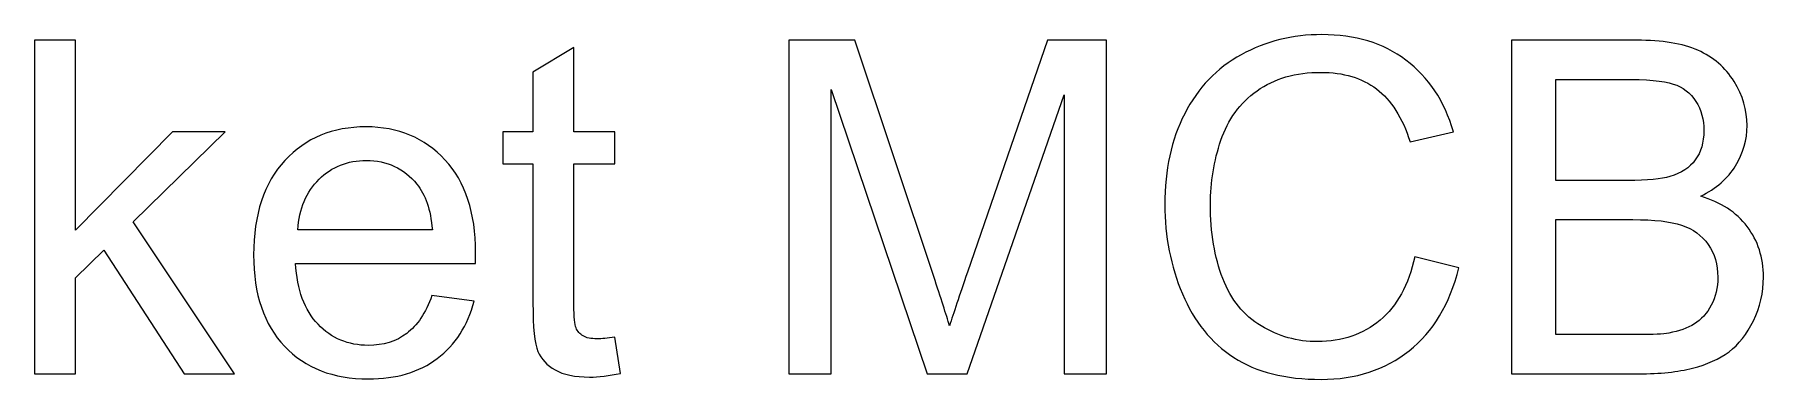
# Model space of a CAD drawing. Header units: centimetres. Extents: x -3.88 to 3.88, y -1.77 to 7.94.
# Drawn here: x -0.938 to 2.207, y 7.311 to 7.937 of the extents above; entities that cross this region are included whole.
import ezdxf

# ---------------------------------------------------------------- set-up
doc = ezdxf.new("R2010")
doc.units = ezdxf.units.CM
doc.header["$MEASUREMENT"] = 0
doc.layers.add('Visible', color=7, linetype='Continuous')

msp = doc.modelspace()

# ---------------------------------------------------------------- linework, layer by layer
at = {"layer": 'Visible', "color": 250}
for points, knots in [([(-0.93772, 7.32079), (-0.93772, 7.32079), (-0.93772, 7.92701), (-0.93772, 7.92701), (-0.93772, 7.92701), (-0.86321, 7.92701), (-0.86321, 7.92701), (-0.86321, 7.92701), (-0.86321, 7.58171), (-0.86321, 7.58171), (-0.86321, 7.58171), (-0.6871, 7.76021), (-0.6871, 7.76021), (-0.6871, 7.76021), (-0.59087, 7.76021), (-0.59087, 7.76021), (-0.59087, 7.76021), (-0.75851, 7.59695), (-0.75851, 7.59695), (-0.75851, 7.59695), (-0.57393, 7.32079), (-0.57393, 7.32079), (-0.57393, 7.32079), (-0.66565, 7.32079), (-0.66565, 7.32079), (-0.66565, 7.32079), (-0.81156, 7.5453), (-0.81156, 7.5453), (-0.81156, 7.5453), (-0.86321, 7.49506), (-0.86321, 7.49506), (-0.86321, 7.49506), (-0.86321, 7.32079), (-0.86321, 7.32079), (-0.86321, 7.32079), (-0.93772, 7.32079), (-0.93772, 7.32079)], [0, 0, 0, 0, 0.0833333, 0.0833333, 0.0833333, 0.1666667, 0.1666667, 0.1666667, 0.25, 0.25, 0.25, 0.3333333, 0.3333333, 0.3333333, 0.4166667, 0.4166667, 0.4166667, 0.5, 0.5, 0.5, 0.5833333, 0.5833333, 0.5833333, 0.6666667, 0.6666667, 0.6666667, 0.75, 0.75, 0.75, 0.8333333, 0.8333333, 0.8333333, 0.9166667, 0.9166667, 0.9166667, 1, 1, 1, 1]), ([(0.43431, 7.32079), (0.43431, 7.32079), (0.43431, 7.92701), (0.43431, 7.92701), (0.43431, 7.92701), (0.55454, 7.92701), (0.55454, 7.92701), (0.55454, 7.92701), (0.69791, 7.49789), (0.69791, 7.49789), (0.71117, 7.45795), (0.72077, 7.42803), (0.72683, 7.40814), (0.73375, 7.43015), (0.74461, 7.46261), (0.75929, 7.50536), (0.75929, 7.50536), (0.9052, 7.92701), (0.9052, 7.92701), (0.9052, 7.92701), (1.01259, 7.92701), (1.01259, 7.92701), (1.01259, 7.92701), (1.01259, 7.32079), (1.01259, 7.32079), (1.01259, 7.32079), (0.93554, 7.32079), (0.93554, 7.32079), (0.93554, 7.32079), (0.93554, 7.82795), (0.93554, 7.82795), (0.93554, 7.82795), (0.75858, 7.32079), (0.75858, 7.32079), (0.75858, 7.32079), (0.68634, 7.32079), (0.68634, 7.32079), (0.68634, 7.32079), (0.51136, 7.83726), (0.51136, 7.83726), (0.51136, 7.83726), (0.51136, 7.32079), (0.51136, 7.32079), (0.51136, 7.32079), (0.43431, 7.32079), (0.43431, 7.32079)], [0, 0, 0, 0, 0.0666667, 0.0666667, 0.0666667, 0.1333333, 0.1333333, 0.1333333, 0.2, 0.2, 0.2, 0.2666667, 0.2666667, 0.2666667, 0.3333333, 0.3333333, 0.3333333, 0.4, 0.4, 0.4, 0.4666667, 0.4666667, 0.4666667, 0.5333333, 0.5333333, 0.5333333, 0.6, 0.6, 0.6, 0.6666667, 0.6666667, 0.6666667, 0.7333333, 0.7333333, 0.7333333, 0.8, 0.8, 0.8, 0.8666667, 0.8666667, 0.8666667, 0.9333333, 0.9333333, 0.9333333, 1, 1, 1, 1]), ([(1.57309, 7.53345), (1.57309, 7.53345), (1.65352, 7.51313), (1.65352, 7.51313), (1.63673, 7.44723), (1.60653, 7.39713), (1.56293, 7.36256), (1.51932, 7.32799), (1.46598, 7.31063), (1.4029, 7.31063), (1.33771, 7.31063), (1.28465, 7.32389), (1.24373, 7.35056), (1.20281, 7.37709), (1.17176, 7.41562), (1.15046, 7.46599), (1.12915, 7.51651), (1.11842, 7.57056), (1.11842, 7.62841), (1.11842, 7.69149), (1.13042, 7.74652), (1.15455, 7.79351), (1.17868, 7.8405), (1.21297, 7.87621), (1.25742, 7.90062), (1.30187, 7.92503), (1.35083, 7.93717), (1.40417, 7.93717), (1.46485, 7.93717), (1.51579, 7.92178), (1.557, 7.89088), (1.59834, 7.85998), (1.62713, 7.81666), (1.64336, 7.76078), (1.64336, 7.76078), (1.56462, 7.74215), (1.56462, 7.74215), (1.55065, 7.78618), (1.53019, 7.81835), (1.50352, 7.83839), (1.47685, 7.85857), (1.44326, 7.86859), (1.40276, 7.86859), (1.35634, 7.86859), (1.31739, 7.85744), (1.28621, 7.83514), (1.25502, 7.81285), (1.23301, 7.78279), (1.22045, 7.74525), (1.20775, 7.70758), (1.2014, 7.66877), (1.2014, 7.62884), (1.2014, 7.57733), (1.20888, 7.53232), (1.22383, 7.49393), (1.23879, 7.45541), (1.26208, 7.42676), (1.29368, 7.40771), (1.32529, 7.38866), (1.35944, 7.37921), (1.39627, 7.37921), (1.44115, 7.37921), (1.47896, 7.39219), (1.51001, 7.41802), (1.54105, 7.44398), (1.56208, 7.48236), (1.57309, 7.53345)], [0, 0, 0, 0, 0.0454545, 0.0454545, 0.0454545, 0.0909091, 0.0909091, 0.0909091, 0.1363636, 0.1363636, 0.1363636, 0.1818182, 0.1818182, 0.1818182, 0.2272727, 0.2272727, 0.2272727, 0.2727273, 0.2727273, 0.2727273, 0.3181818, 0.3181818, 0.3181818, 0.3636364, 0.3636364, 0.3636364, 0.4090909, 0.4090909, 0.4090909, 0.4545455, 0.4545455, 0.4545455, 0.5, 0.5, 0.5, 0.5454545, 0.5454545, 0.5454545, 0.5909091, 0.5909091, 0.5909091, 0.6363636, 0.6363636, 0.6363636, 0.6818182, 0.6818182, 0.6818182, 0.7272727, 0.7272727, 0.7272727, 0.7727273, 0.7727273, 0.7727273, 0.8181818, 0.8181818, 0.8181818, 0.8636364, 0.8636364, 0.8636364, 0.9090909, 0.9090909, 0.9090909, 0.9545455, 0.9545455, 0.9545455, 1, 1, 1, 1]), ([(1.74934, 7.32079), (1.74934, 7.32079), (1.74934, 7.92701), (1.74934, 7.92701), (1.74934, 7.92701), (1.97681, 7.92701), (1.97681, 7.92701), (2.02309, 7.92701), (2.06021, 7.92094), (2.08829, 7.90866), (2.11623, 7.89638), (2.1381, 7.87748), (2.1539, 7.85193), (2.16985, 7.82653), (2.17775, 7.79986), (2.17775, 7.77192), (2.17775, 7.7461), (2.1707, 7.72169), (2.15673, 7.69883), (2.14276, 7.67597), (2.12159, 7.65748), (2.09323, 7.64337), (2.12992, 7.63265), (2.15814, 7.6143), (2.17775, 7.58834), (2.19751, 7.56251), (2.20739, 7.53189), (2.20739, 7.49662), (2.20739, 7.46811), (2.20132, 7.44172), (2.18932, 7.41731), (2.17733, 7.3929), (2.16251, 7.37413), (2.14487, 7.36087), (2.12723, 7.34774), (2.10508, 7.33772), (2.07855, 7.33095), (2.05188, 7.32418), (2.01928, 7.32079), (1.98062, 7.32079), (1.98062, 7.32079), (1.74934, 7.32079), (1.74934, 7.32079)], [0, 0, 0, 0, 0.0714286, 0.0714286, 0.0714286, 0.1428571, 0.1428571, 0.1428571, 0.2142857, 0.2142857, 0.2142857, 0.2857143, 0.2857143, 0.2857143, 0.3571429, 0.3571429, 0.3571429, 0.4285714, 0.4285714, 0.4285714, 0.5, 0.5, 0.5, 0.5714286, 0.5714286, 0.5714286, 0.6428571, 0.6428571, 0.6428571, 0.7142857, 0.7142857, 0.7142857, 0.7857143, 0.7857143, 0.7857143, 0.8571429, 0.8571429, 0.8571429, 0.9285714, 0.9285714, 0.9285714, 1, 1, 1, 1]), ([(0.11794, 7.38725), (0.11794, 7.38725), (0.1281, 7.3215), (0.1281, 7.3215), (0.10722, 7.31712), (0.08845, 7.31486), (0.07208, 7.31486), (0.04513, 7.31486), (0.02425, 7.3191), (0.00929, 7.3277), (-0.00553, 7.33631), (-0.01597, 7.34746), (-0.02204, 7.36143), (-0.02811, 7.3754), (-0.03107, 7.40475), (-0.03107, 7.44948), (-0.03107, 7.44948), (-0.03107, 7.70264), (-0.03107, 7.70264), (-0.03107, 7.70264), (-0.0861, 7.70264), (-0.0861, 7.70264), (-0.0861, 7.70264), (-0.0861, 7.76021), (-0.0861, 7.76021), (-0.0861, 7.76021), (-0.03107, 7.76021), (-0.03107, 7.76021), (-0.03107, 7.76021), (-0.03107, 7.86887), (-0.03107, 7.86887), (-0.03107, 7.86887), (0.04344, 7.9136), (0.04344, 7.9136), (0.04344, 7.9136), (0.04344, 7.76021), (0.04344, 7.76021), (0.04344, 7.76021), (0.11794, 7.76021), (0.11794, 7.76021), (0.11794, 7.76021), (0.11794, 7.70264), (0.11794, 7.70264), (0.11794, 7.70264), (0.04344, 7.70264), (0.04344, 7.70264), (0.04344, 7.70264), (0.04344, 7.44525), (0.04344, 7.44525), (0.04344, 7.42394), (0.04471, 7.41025), (0.04739, 7.40419), (0.04993, 7.39812), (0.05416, 7.39332), (0.06009, 7.38965), (0.06602, 7.38612), (0.07448, 7.38429), (0.08549, 7.38429), (0.09367, 7.38429), (0.10454, 7.38528), (0.11794, 7.38725)], [0, 0, 0, 0, 0.05, 0.05, 0.05, 0.1, 0.1, 0.1, 0.15, 0.15, 0.15, 0.2, 0.2, 0.2, 0.25, 0.25, 0.25, 0.3, 0.3, 0.3, 0.35, 0.35, 0.35, 0.4, 0.4, 0.4, 0.45, 0.45, 0.45, 0.5, 0.5, 0.5, 0.55, 0.55, 0.55, 0.6, 0.6, 0.6, 0.65, 0.65, 0.65, 0.7, 0.7, 0.7, 0.75, 0.75, 0.75, 0.8, 0.8, 0.8, 0.85, 0.85, 0.85, 0.9, 0.9, 0.9, 0.95, 0.95, 0.95, 1, 1, 1, 1]), ([(1.82977, 7.67216), (1.82977, 7.67216), (1.96086, 7.67216), (1.96086, 7.67216), (1.99642, 7.67216), (2.02196, 7.67456), (2.03735, 7.67921), (2.05781, 7.68528), (2.07319, 7.69544), (2.08349, 7.70955), (2.09379, 7.72366), (2.09901, 7.7413), (2.09901, 7.76261), (2.09901, 7.78279), (2.09421, 7.80057), (2.08448, 7.81581), (2.07488, 7.83119), (2.06105, 7.84177), (2.04313, 7.84742), (2.02521, 7.85306), (1.99445, 7.85589), (1.95099, 7.85589), (1.95099, 7.85589), (1.82977, 7.85589), (1.82977, 7.85589), (1.82977, 7.85589), (1.82977, 7.67216), (1.82977, 7.67216)], [0, 0, 0, 0, 0.1111111, 0.1111111, 0.1111111, 0.2222222, 0.2222222, 0.2222222, 0.3333333, 0.3333333, 0.3333333, 0.4444444, 0.4444444, 0.4444444, 0.5555556, 0.5555556, 0.5555556, 0.6666667, 0.6666667, 0.6666667, 0.7777778, 0.7777778, 0.7777778, 0.8888889, 0.8888889, 0.8888889, 1, 1, 1, 1]), ([(-0.21494, 7.46303), (-0.21494, 7.46303), (-0.13789, 7.45287), (-0.13789, 7.45287), (-0.14989, 7.40814), (-0.17232, 7.37328), (-0.20506, 7.34859), (-0.2378, 7.32389), (-0.27957, 7.31148), (-0.33051, 7.31148), (-0.39457, 7.31148), (-0.44537, 7.33123), (-0.48291, 7.37074), (-0.52045, 7.41011), (-0.53921, 7.46557), (-0.53921, 7.53683), (-0.53921, 7.61049), (-0.5203, 7.66778), (-0.48235, 7.70842), (-0.44439, 7.74921), (-0.39514, 7.76953), (-0.3346, 7.76953), (-0.27604, 7.76953), (-0.2282, 7.74963), (-0.19109, 7.70969), (-0.15398, 7.66976), (-0.13535, 7.6136), (-0.13535, 7.54121), (-0.13535, 7.53683), (-0.13549, 7.5302), (-0.13577, 7.52145), (-0.13577, 7.52145), (-0.46301, 7.52145), (-0.46301, 7.52145), (-0.46019, 7.47333), (-0.44664, 7.43636), (-0.42209, 7.41082), (-0.39768, 7.38528), (-0.36706, 7.37244), (-0.33051, 7.37244), (-0.30327, 7.37244), (-0.27999, 7.37963), (-0.2608, 7.39403), (-0.24147, 7.40842), (-0.22623, 7.43142), (-0.21494, 7.46303)], [0, 0, 0, 0, 0.0666667, 0.0666667, 0.0666667, 0.1333333, 0.1333333, 0.1333333, 0.2, 0.2, 0.2, 0.2666667, 0.2666667, 0.2666667, 0.3333333, 0.3333333, 0.3333333, 0.4, 0.4, 0.4, 0.4666667, 0.4666667, 0.4666667, 0.5333333, 0.5333333, 0.5333333, 0.6, 0.6, 0.6, 0.6666667, 0.6666667, 0.6666667, 0.7333333, 0.7333333, 0.7333333, 0.8, 0.8, 0.8, 0.8666667, 0.8666667, 0.8666667, 0.9333333, 0.9333333, 0.9333333, 1, 1, 1, 1]), ([(-0.45878, 7.58241), (-0.45878, 7.58241), (-0.21409, 7.58241), (-0.21409, 7.58241), (-0.21734, 7.61938), (-0.22679, 7.64704), (-0.24217, 7.66553), (-0.26574, 7.69417), (-0.2965, 7.70856), (-0.33418, 7.70856), (-0.36833, 7.70856), (-0.39697, 7.69713), (-0.42026, 7.67427), (-0.4434, 7.65141), (-0.45624, 7.62079), (-0.45878, 7.58241)], [0, 0, 0, 0, 0.2, 0.2, 0.2, 0.4, 0.4, 0.4, 0.6, 0.6, 0.6, 0.8, 0.8, 0.8, 1, 1, 1, 1]), ([(1.82977, 7.39191), (1.82977, 7.39191), (1.98076, 7.39191), (1.98076, 7.39191), (2.00672, 7.39191), (2.02493, 7.3929), (2.03551, 7.39487), (2.05386, 7.39812), (2.06938, 7.40362), (2.0818, 7.41138), (2.09421, 7.41914), (2.10437, 7.43043), (2.11242, 7.44525), (2.12046, 7.46007), (2.12441, 7.47714), (2.12441, 7.49647), (2.12441, 7.51919), (2.11863, 7.53881), (2.10691, 7.5556), (2.09534, 7.57239), (2.07926, 7.5841), (2.05865, 7.59088), (2.03819, 7.59765), (2.00856, 7.60104), (1.97004, 7.60104), (1.97004, 7.60104), (1.82977, 7.60104), (1.82977, 7.60104), (1.82977, 7.60104), (1.82977, 7.39191), (1.82977, 7.39191)], [0, 0, 0, 0, 0.1, 0.1, 0.1, 0.2, 0.2, 0.2, 0.3, 0.3, 0.3, 0.4, 0.4, 0.4, 0.5, 0.5, 0.5, 0.6, 0.6, 0.6, 0.7, 0.7, 0.7, 0.8, 0.8, 0.8, 0.9, 0.9, 0.9, 1, 1, 1, 1])]:
    msp.add_open_spline(points, degree=3, knots=knots, dxfattribs=at)

doc.saveas('drawing.dxf')
